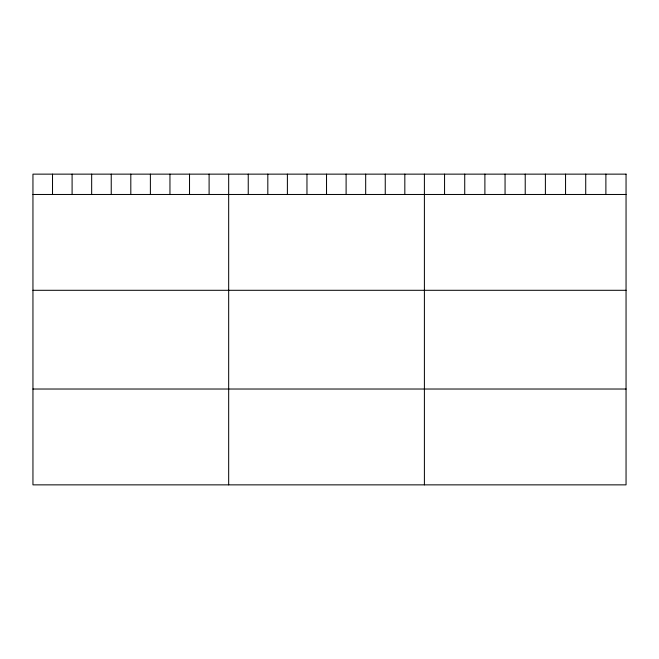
<?xml version="1.0" encoding="UTF-8"?>
<svg xmlns="http://www.w3.org/2000/svg" width="659" height="659" viewBox="0 0 659 659"><rect width="100%" height="100%" fill="white"/><g stroke="black" fill="none" stroke-linecap="round" stroke-linejoin="round"><path stroke-width="0.99" d="M32.95 194.471L626.05 194.471M32.95 290.298L626.05 290.298M32.95 389.024L626.05 389.024M605.885 174.141L605.885 194.471M585.719 174.141L585.719 194.471M565.554 174.141L565.554 194.471M545.388 174.141L545.388 194.471M525.223 174.141L525.223 194.471M505.058 174.141L505.058 194.471M484.892 174.141L484.892 194.471M464.727 174.141L464.727 194.471M444.561 174.141L444.561 194.471M424.396 174.141L424.396 484.859M404.824 174.141L404.824 194.471M385.251 174.141L385.251 194.471M365.679 174.141L365.679 194.471M346.107 174.141L346.107 194.471M326.534 174.141L326.534 194.471M306.962 174.141L306.962 194.471M287.39 174.141L287.39 194.471M267.818 174.141L267.818 194.471M248.245 174.141L248.245 194.471M228.673 174.141L228.673 484.859M209.101 174.141L209.101 194.471M189.528 174.141L189.528 194.471M169.956 174.141L169.956 194.471M150.384 174.141L150.384 194.471M130.811 174.141L130.811 194.471M111.239 174.141L111.239 194.471M91.667 174.141L91.667 194.471M72.095 174.141L72.095 194.471M52.522 174.141L52.522 194.471M626.05 174.141L32.95 174.141L32.95 484.859L626.05 484.859L626.05 174.141"/></g></svg>
